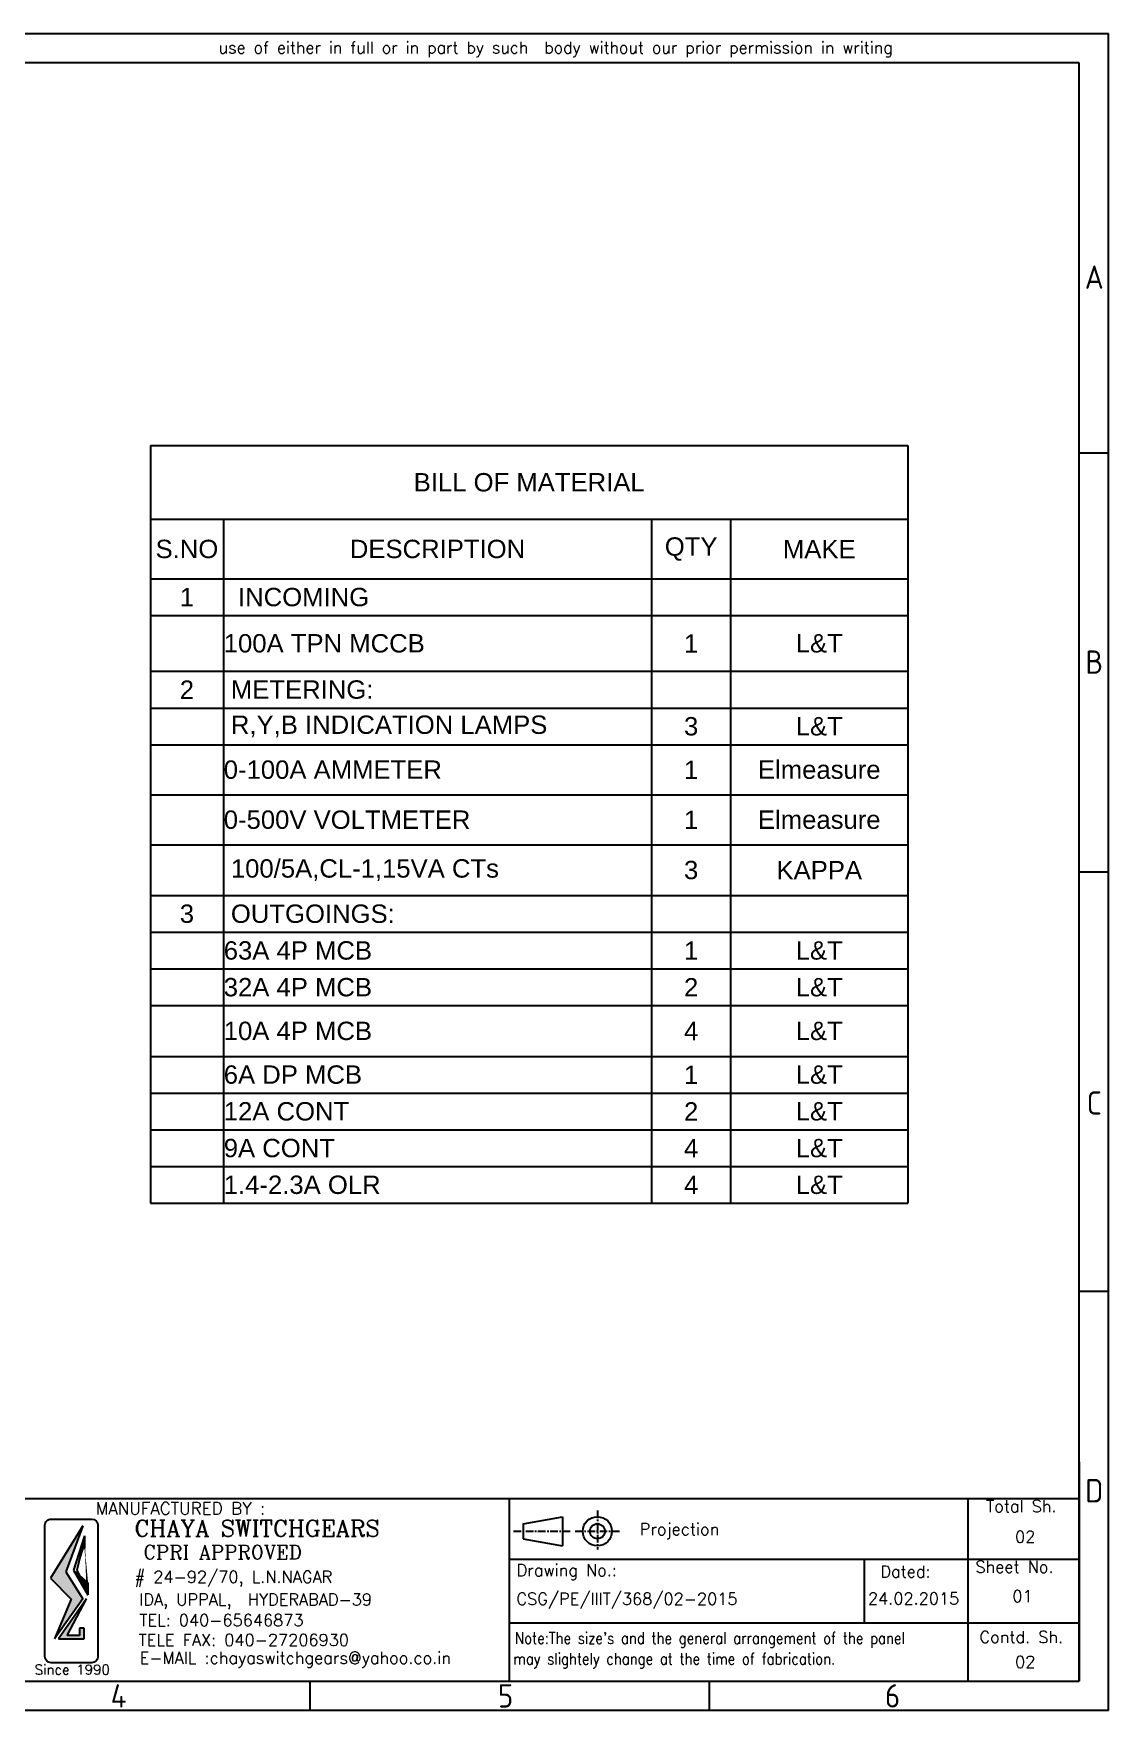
# Model space of a CAD drawing. Header units: inches. Extents: x 11 to 804, y 15 to 289.
# Drawn here: x 226.6 to 402.2, y 14.9 to 288.8 of the extents above; entities that cross this region are included whole.
import ezdxf
from ezdxf.enums import TextEntityAlignment as Align

# ---------------------------------------------------------------- set-up
doc = ezdxf.new("R2010")
doc.units = ezdxf.units.IN
doc.header["$MEASUREMENT"] = 0
doc.linetypes.add('CENTER', pattern=[2, 1.25, -0.25, 0.25, -0.25])
for name, color, linetype in [('FRAME050', 6, 'Continuous'), ('FRAME070', 5, 'Continuous'), ('TXT', 6, 'Continuous')]:
    doc.layers.add(name, color=color, linetype=linetype)
doc.styles.add('COMPLEX', font='complex.shx', dxfattribs={"height": 2})
doc.styles.add('ISOCP', font='isocp.shx')
doc.styles.add('Roman', font='romans')
doc.styles.add('ROMANS', font='ROMANS.shx', dxfattribs={"width": 0.75})
doc.styles.add('SIMPLEX', font='simplex.shx', dxfattribs={"height": 2})
doc.styles.get("Standard").update_dxf_attribs({"font": 'arial.ttf'})

# ---------------------------------------------------------------- blocks, each defined once
blk = doc.blocks.new('*T29')
at = {"color": 0, "linetype": 'ByBlock', "lineweight": -2}
for p, q in [((0, 0), (123.7091900224055, 0)), ((0, 0), (0, -123.7834408711257)), ((123.7091900224055, 0), (123.7091900224055, -123.7834408711257)), ((0, -12.05750033551737), (123.7091900224055, -12.05750033551737)), ((11.90972444811104, -12.05750033551737), (11.90972444811104, -123.7834408711257)), ((81.85606032948851, -12.05750033551737), (81.85606032948851, -123.7834408711257)), ((94.76578477759955, -12.05750033551737), (94.76578477759955, -123.7834408711257)), ((0, -21.78166733770141), (123.7091900224055, -21.78166733770141)), ((0, -27.78166733770141), (123.7091900224055, -27.78166733770141)), ((0, -36.88802477289923), (123.7091900224055, -36.88802477289923)), ((0, -42.88802477289923), (123.7091900224055, -42.88802477289923)), ((0, -48.88802477289923), (123.7091900224055, -48.88802477289923)), ((0, -57.0591843909074), (123.7091900224055, -57.0591843909074)), ((0, -65.23034400891558), (123.7091900224055, -65.23034400891558)), ((0, -73.50586924766046), (123.7091900224055, -73.50586924766046)), ((0, -79.50586924766046), (123.7091900224055, -79.50586924766046)), ((0, -85.50586924766046), (123.7091900224055, -85.50586924766046)), ((0, -91.50586924766046), (123.7091900224055, -91.50586924766046)), ((0, -99.78344087112566), (123.7091900224055, -99.78344087112566)), ((0, -105.7834408711257), (123.7091900224055, -105.7834408711257)), ((0, -111.7834408711257), (123.7091900224055, -111.7834408711257)), ((0, -117.7834408711257), (123.7091900224055, -117.7834408711257)), ((0, -123.7834408711257), (123.7091900224055, -123.7834408711257))]:
    blk.add_line(p, q, dxfattribs=at)
at = {"color": 0, "char_height": 3}
for s, insert, width, attachment_point in [('BILL OF MATERIAL', (61.85459501120272, -6.028750167758687), 123.5891900224054, 5), ('S.NO', (5.954862224055518, -16.91958383660941), 11.78972444811102, 5), ('DESCRIPTION', (46.88289238879975, -16.91958383660941), 69.82633588137746, 5), ('QTY', (88.31092255354406, -16.91958383660941), 12.78972444811102, 5), ('MAKE', (109.2374874000025, -16.91958383660941), 28.82340524480594, 5), ('1', (5.954862224055518, -24.78166733770141), 11.78972444811102, 5), ('  INCOMING', (11.96972444811104, -24.78166733770141), 69.82633588137746, 4), ('100A TPN MCCB', (11.96972444811104, -32.33484605530032), 69.82633588137746, 4), ('1', (88.31092255354406, -32.33484605530032), 12.78972444811102, 5), ('L&T', (109.2374874000025, -32.33484605530032), 28.82340524480594, 5), ('2', (5.954862224055518, -39.88802477289923), 11.78972444811102, 5), (' METERING:', (11.96972444811104, -39.88802477289923), 69.82633588137746, 4), (' R,Y,B INDICATION LAMPS', (11.96972444811104, -45.88802477289923), 69.82633588137746, 4), ('3', (88.31092255354406, -45.88802477289923), 12.78972444811102, 5), ('L&T', (109.2374874000025, -45.88802477289923), 28.82340524480594, 5), ('0-100A AMMETER', (11.96972444811104, -52.97360458190332), 69.82633588137746, 4), ('1', (88.31092255354406, -52.97360458190332), 12.78972444811102, 5), ('Elmeasure', (109.2374874000025, -52.97360458190332), 28.82340524480594, 5), ('0-500V VOLTMETER', (11.96972444811104, -61.14476419991149), 69.82633588137746, 4), ('1', (88.31092255354406, -61.14476419991149), 12.78972444811102, 5), ('Elmeasure', (109.2374874000025, -61.14476419991149), 28.82340524480594, 5), (' 100/5A,CL-1,15VA CTs', (11.96972444811104, -69.36810662828802), 69.82633588137746, 4), ('3', (88.31092255354406, -69.36810662828802), 12.78972444811102, 5), ('KAPPA', (109.2374874000025, -69.36810662828802), 28.82340524480594, 5), ('3', (5.954862224055518, -76.50586924766046), 11.78972444811102, 5), (' OUTGOINGS:', (11.96972444811104, -76.50586924766046), 69.82633588137746, 4), ('63A 4P MCB', (11.96972444811104, -82.50586924766046), 69.82633588137746, 4), ('1', (88.31092255354406, -82.50586924766046), 12.78972444811102, 5), ('L&T', (109.2374874000025, -82.50586924766046), 28.82340524480594, 5), ('32A 4P MCB', (11.96972444811104, -88.50586924766046), 69.82633588137746, 4), ('2', (88.31092255354406, -88.50586924766046), 12.78972444811102, 5), ('L&T', (109.2374874000025, -88.50586924766046), 28.82340524480594, 5), ('10A 4P MCB', (11.96972444811104, -95.64465505939307), 69.82633588137746, 4), ('4', (88.31092255354406, -95.64465505939307), 12.78972444811102, 5), ('L&T', (109.2374874000025, -95.64465505939307), 28.82340524480594, 5), ('6A DP MCB', (11.96972444811104, -102.7834408711257), 69.82633588137746, 4), ('1', (88.31092255354406, -102.7834408711257), 12.78972444811102, 5), ('L&T', (109.2374874000025, -102.7834408711257), 28.82340524480594, 5), ('12A CONT', (11.96972444811104, -108.7834408711257), 69.82633588137746, 4), ('2', (88.31092255354406, -108.7834408711257), 12.78972444811102, 5), ('L&T', (109.2374874000025, -108.7834408711257), 28.82340524480594, 5), ('9A CONT', (11.96972444811104, -114.7834408711257), 69.82633588137746, 4), ('4', (88.31092255354406, -114.7834408711257), 12.78972444811102, 5), ('L&T', (109.2374874000025, -114.7834408711257), 28.82340524480594, 5), ('1.4-2.3A OLR', (11.96972444811104, -120.7834408711257), 69.82633588137746, 4), ('4', (88.31092255354406, -120.7834408711257), 12.78972444811102, 5), ('L&T', (109.2374874000025, -120.7834408711257), 28.82340524480594, 5)]:
    blk.add_mtext(s, dxfattribs=dict(at, insert=insert, width=width, attachment_point=attachment_point))

msp = doc.modelspace()

# ---------------------------------------------------------------- hatches: boundary and pattern name
for points in [[(232.7212316320783, 33.04209523960827), (230.024779981306, 26.56877128870047), (234.6242595581189, 33.11420498561284), (231.8419901807856, 37.49732597794223), (234.6242595581189, 44.99792442819608), (229.3600045259745, 36.49571183637345)], [(235.2234979978221, 33.11663315677952), (230.6664225179247, 26.55898922771603), (234.8220846797904, 26.55898922771603), (234.8220846797904, 27.21947953547652), (234.8220846797904, 28.28096496727022), (234.066515256176, 28.28096496727022), (234.066515256176, 27.12512774158613), (232.0831379361825, 27.12512774158613)]]:
    msp.add_hatch(color=1).paths.add_polyline_path(points)
h = msp.add_hatch()
h.set_pattern_fill('_USER', color=1, scale=0.01, style=0, pattern_type=0)
h.set_pattern_definition([(0, (-4686.048908105534, -1661.519552454258), (0, 0.01), [])])
edge = h.paths.add_edge_path()
edge.add_line((235.4431621393651, 35.73714322997267), (235.4431621393651, 33.76652276299074))
edge.add_line((235.2700272429338, 35.7374278342566), (235.2695722633562, 34.4072062930416))
edge.add_line((235.2700272429338, 35.7374278342566), (235.4436171189427, 35.7374278342566))
edge.add_line((233.116760547533, 37.7726028047212), (235.4431621393651, 33.76652276299074))
edge.add_line((233.6365595524458, 37.7726028047212), (235.2695722633562, 34.4072062930416))
edge.add_line((234.9227868269791, 43.36887133036299), (233.116760547533, 37.7726028047212))
edge.add_line((234.7515021808413, 42.35931193539755), (233.6365595524458, 37.7726028047212))
edge.add_line((234.7515021808413, 41.39730056919034), (234.7515021808413, 42.35931193539755))
edge.add_line((234.9227868269791, 43.36887133036299), (234.9227868269791, 41.39825086338106))
edge.add_line((234.7515021808413, 41.39730056919034), (234.9250920568502, 41.39730056919034))

# ---------------------------------------------------------------- linework, layer by layer
at = {"color": 7}
for p, q in [((10.83139170081724, 288.7835003298563), (402.153318790658, 288.7835003298563)), ((402.153318790658, 14.85815136696629), (402.153318790658, 288.7835003298563)), ((397.3811001676122, 220.3021753298556), (402.153318790658, 220.3021753298556)), ((397.3811001676122, 151.820850329855), (402.153318790658, 151.820850329855)), ((397.3811001676122, 83.33952532985433), (402.153318790658, 83.33952532985433)), ((271.7126583674808, 19.63036999001206), (271.7126583674808, 14.85815136696629)), ((336.932975034154, 19.63036999001206), (336.932975034154, 14.85815136696629)), ((402.153318790658, 14.85815136696629), (10.83139170081724, 14.85815136696629))]:
    msp.add_line(p, q, dxfattribs=at)
for p, q in [((397.3811001676122, 284.0112817068105), (328.8411869895326, 284.0112817068105)), ((397.3811001676122, 271.9059278214307), (397.3811001676122, 271.9059278214307)), ((397.3811001676122, 55.45236567419061), (397.3811001676122, 19.63036999001206)), ((15.60361032386301, 49.48536651255045), (397.3811001676122, 49.48536651255045)), ((304.2856676134297, 49.48536651255068), (304.2856676134297, 19.63036999001206)), ((379.1857172899299, 49.48536651255045), (379.1857172899299, 19.63036999001206)), ((306.5681978312305, 45.34967455710244), (312.9978585342133, 46.50612017509371)), ((306.5681978312305, 45.34967455710244), (306.5681978312305, 42.90829034437734)), ((312.9978585342133, 46.50612017509371), (312.9978585342133, 41.75184472639335)), ((306.5681978312305, 42.90829034437734), (312.9978585342133, 41.75184472639335)), ((304.2856676134297, 39.57709490307393), (397.3811001676122, 39.57709490307393)), ((362.2459937958965, 39.57709490307393), (362.2459937958965, 29.18897255011262)), ((304.2856676134297, 29.18897255011262), (397.3811001676122, 29.18897255011262))]:
    msp.add_line(p, q)
at = {"linetype": 'CENTER'}
for p, q in [((318.6761760904656, 47.53407208073582), (318.6761760904656, 41.13686581713369)), ((304.9758641047329, 44.12898245073989), (314.3823276609137, 44.12898245073989)), ((315.0507087944306, 44.12898245073989), (322.3641112752548, 44.12898245073989))]:
    msp.add_line(p, q, dxfattribs=at)
at = {"color": 1}
for p, q in [((234.6242595581189, 44.99792442819608), (229.3600045259745, 36.49571183637345)), ((234.6242595581189, 44.99792442819608), (231.8419901807856, 37.49732597794223)), ((234.9227868269791, 43.36887133036299), (233.116760547533, 37.7726028047212)), ((234.7515021808413, 42.35931193539755), (233.6365595524458, 37.7726028047212)), ((234.7515021808413, 41.39730056919034), (234.7515021808413, 42.35931193539755)), ((234.7515021808413, 41.39730056919034), (234.9250920568502, 41.39730056919034)), ((234.9227868269791, 43.36887133036299), (234.9227868269791, 41.39825086338106)), ((229.3600045259745, 36.49571183637345), (232.7212316320783, 33.04209523960827)), ((231.8419901807856, 37.49732597794223), (234.6242595581189, 33.11420498561284)), ((233.116760547533, 37.7726028047212), (235.4431621393651, 33.76652276299074)), ((233.6365595524458, 37.7726028047212), (235.2695722633562, 34.4072062930416)), ((235.2700272429338, 35.7374278342566), (235.2695722633562, 34.4072062930416)), ((235.2700272429338, 35.7374278342566), (235.4436171189427, 35.7374278342566)), ((235.4431621393651, 35.73714322997267), (235.4431621393651, 33.76652276299074)), ((234.6242595581189, 33.11420498561284), (230.024779981306, 26.56877128870047)), ((232.7212316320783, 33.04209523960827), (230.024779981306, 26.56877128870047)), ((235.2234979978221, 33.11663315677952), (230.6664225179247, 26.55898922771603)), ((232.0831379361825, 27.12512774158613), (235.2234979978221, 33.11663315677952)), ((234.066515256176, 28.28096496727022), (234.066515256176, 27.12512774158613)), ((234.8220846797904, 28.28096496727022), (234.066515256176, 28.28096496727022)), ((234.8220846797904, 27.21947953547652), (234.8220846797904, 28.28096496727022)), ((230.6664225179247, 26.55898922771603), (234.8220846797904, 26.55898922771603)), ((234.066515256176, 27.12512774158613), (232.0831379361825, 27.12512774158613)), ((234.8220846797904, 26.55898922771603), (234.8220846797904, 27.21947953547652))]:
    msp.add_line(p, q, dxfattribs=at)
msp.add_lwpolyline([(229.4387214618018, 22.64613882206987, -0.4142135623730951), (228.4387214618018, 23.64613882206987), (228.4387214618018, 45.12597525324127, -0.4142135623731037), (229.4387214618018, 46.12597525324127), (236.0943312674626, 46.1259752532415, -0.414213562373095), (237.0943312674626, 45.1259752532415), (237.0943312674626, 23.64613882207009, -0.414213562373095), (236.0943312674626, 22.64613882207009), (229.4387214618018, 22.64613882206987)], format="xyb")
for radius in [2.377137724352963, 1.22069210636263]:
    msp.add_circle((318.6761760904656, 44.12898245073989), radius)
at = {"layer": 'FRAME070', "color": 7}
for p, q in [((397.3811001676122, 284.0112817068105), (15.60361032386301, 284.0112817068105)), ((397.3811001676122, 19.63036999001206), (397.3811001676122, 284.0112817068105)), ((225.049501902291, 19.63036999001206), (397.3811001676122, 19.63036999001206))]:
    msp.add_line(p, q, dxfattribs=at)

# ---------------------------------------------------------------- block references
msp.add_blockref('*T29', (245.6802914932737, 221.4928248391827))

# ---------------------------------------------------------------- texts
at = {"color": 7}
for s, height, style, p in [(' MANUFACTURED BY :', 2, 'COMPLEX', (235.3668114317616, 46.867824371597)), ('Total Sh.', 1.932400473003, 'SIMPLEX', (382.1691198191284, 47.25750485979329)), ('Projection', 1.932400473003, 'SIMPLEX', (325.5854233344489, 43.50174100829354)), ('02', 1.932400473003, 'SIMPLEX', (386.8936130181182, 42.27776630258932)), ('Drawing No.:', 1.932400473003, 'SIMPLEX', (305.4806446983057, 36.80229401394018)), ('Dated:', 1.932400473003, 'SIMPLEX', (364.8967065313591, 36.57638087569131)), ('Sheet No.', 1.932400473003, 'SIMPLEX', (380.4326917660874, 37.34122175752264)), ('CSG/PE/IIIT/368/02-2015', 1.932400473003, 'SIMPLEX', (305.4563331178388, 32.12363416099475)), ('24.02.2015', 1.932400473003, 'SIMPLEX', (362.8784422352464, 32.18535848434845)), ('01', 1.932400473003, 'SIMPLEX', (386.4526553423766, 32.55960277650984)), ('Contd. Sh.', 1.932400473003, 'SIMPLEX', (381.0842595294116, 25.89351935123801)), ('Since 1990', 1.6, 'SIMPLEX', (226.7716264423188, 20.73109022833187)), ('02', 1.932400473003, 'SIMPLEX', (386.9098174584524, 21.8095926218537))]:
    msp.add_text(s, height=height, dxfattribs=dict(at, style=style)).set_placement(p)
at = {"color": 1, "style": 'COMPLEX'}
msp.add_text('CHAYA SWITCHGEARS', height=2.691831994948801, dxfattribs=at).set_placement((243.076592657133, 43.25609253776093))
at = {"color": 6}
for s, height, style, p in [('CPRI APPROVED', 2.3, 'COMPLEX', (244.507228602858, 39.55394063911472)), ('# 24-92/70, L.N.NAGAR', 1.932400473003, 'SIMPLEX', (243.076592657133, 35.70985995460506)), ('IDA, UPPAL,  HYDERABAD-39', 1.932400473003, 'SIMPLEX', (243.8521986126079, 32.01231537890549)), ('TEL: 040-65646873', 1.932400473003, 'SIMPLEX', (243.8521986126079, 28.63424049251676)), ('TELE FAX: 040-27206930', 1.932400473003, 'SIMPLEX', (243.7397248880197, 25.40389338743267)), ('E-MAIL :chayaswitchgears@yahoo.co.in ', 1.932400473003, 'SIMPLEX', (243.9153256810341, 22.48042819940979))]:
    msp.add_text(s, height=height, dxfattribs=dict(at, style=style)).set_placement(p)
at = {"color": 1, "insert": (256.8185138601866, 287.4468486899059), "char_height": 1.9, "width": 252.133334430221, "attachment_point": 1, "style": 'Roman'}
msp.add_mtext('use of either in full or in part by such  body without our prior permission in writing', dxfattribs=at)
at = {"layer": 'FRAME050', "color": 7, "style": 'ISOCP'}
for s, p in [('A', (399.8339172560782, 248.9896549342041)), ('B', (399.8339172560782, 186.1007917653945)), ('C', (399.8339172560782, 114.0976001369593)), ('D', (399.8339172560782, 50.75301994468037)), ('4', (240.4747444188879, 17.24426067848554)), ('5', (303.6825879176076, 17.24426067848554)), ('6', (366.8904302584388, 17.24426067848554))]:
    msp.add_text(s, height=3.8177748984375, dxfattribs=at).set_placement(p, align=Align.MIDDLE)
at = {"layer": 'TXT', "color": 1, "style": 'ROMANS', "width": 0.84}
for s, p in [("Note:The size's and the general arrangement of the panel", (305.2147290111761, 25.73305686398981)), ('may slightely change at the time of fabrication.', (304.9379456977495, 22.34187778691562))]:
    msp.add_text(s, height=1.9, dxfattribs=at).set_placement(p)

doc.saveas('drawing.dxf')
